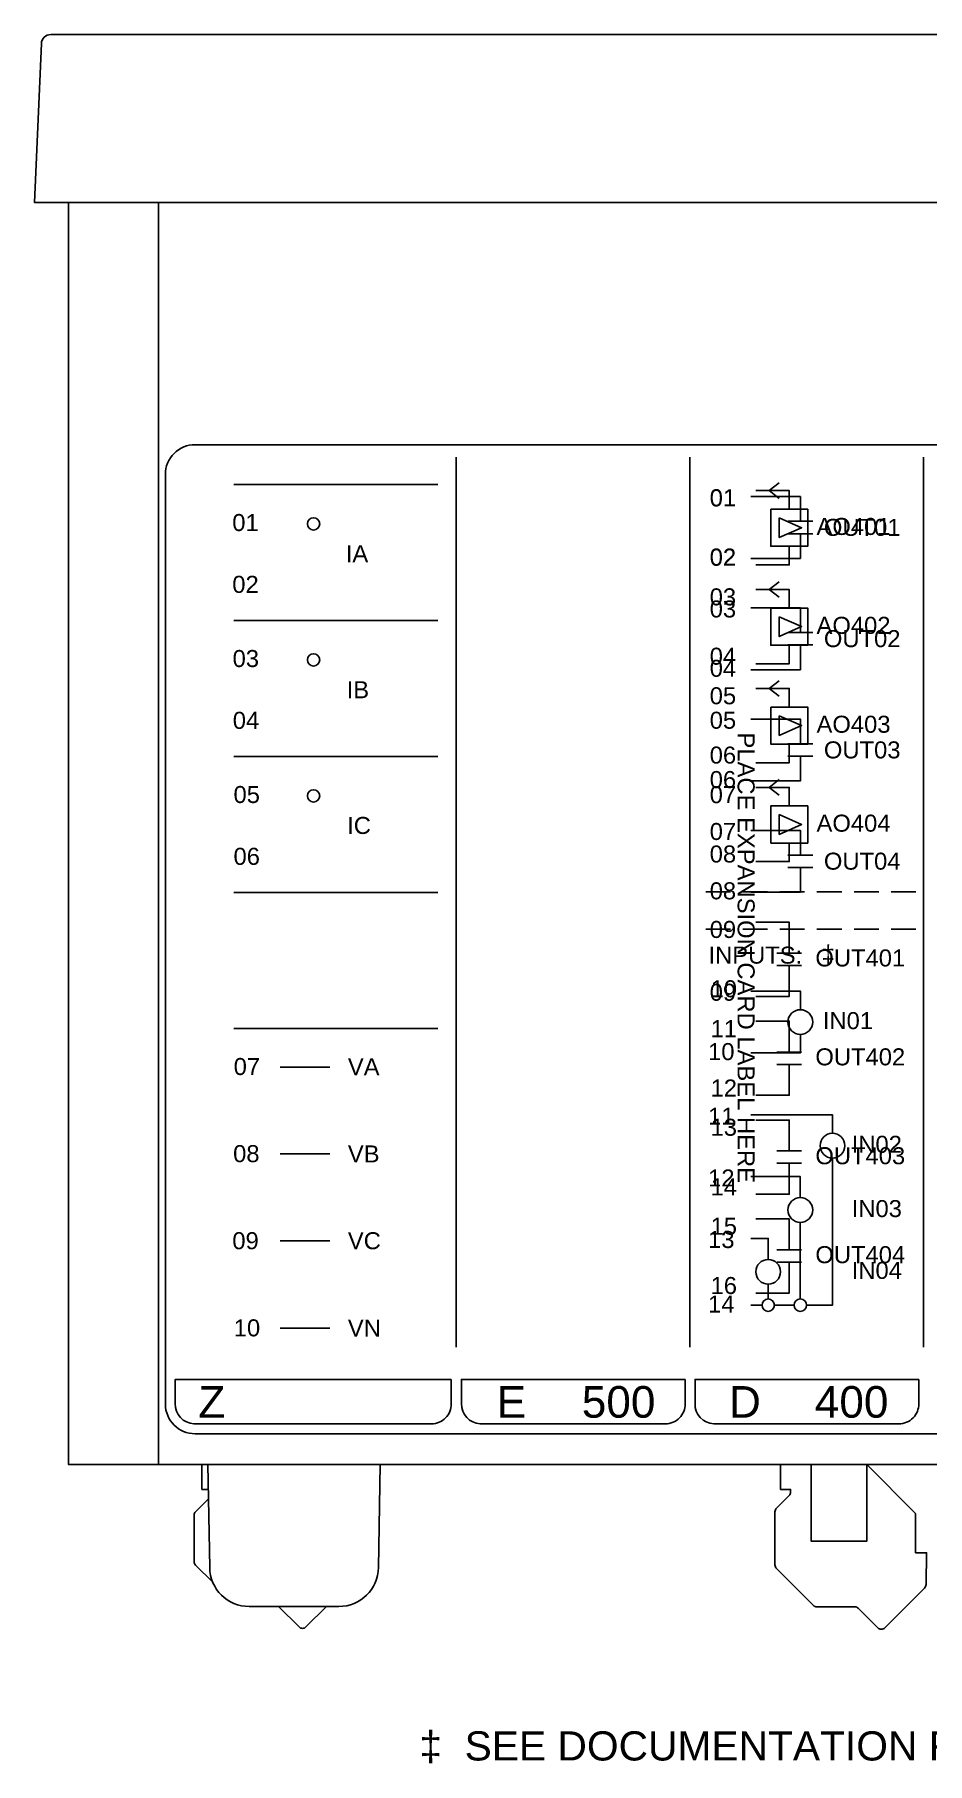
# Model space of a CAD drawing. Extents: x 1 to 23.5, y 0.5 to 17.1.
# Drawn here: x 15.01 to 18.63, y 9.82 to 16.82 of the extents above; entities that cross this region are included whole.
import ezdxf
from ezdxf.enums import TextEntityAlignment as Align

# ---------------------------------------------------------------- set-up
doc = ezdxf.new("R2010")
doc.units = 0
doc.header["$MEASUREMENT"] = 0
for name, color, linetype in [('4_1__X__EMPTY', 7, 'CONTINUOUS'), ('4_2__A___4__DI___4__DO_SOL', 7, 'CONTINUOUS'), ('4_3__B___4__DI___4__DO_ELE', 7, 'CONTINUOUS'), ('4_4__C___4__AO__1MA____4__', 7, 'CONTINUOUS'), ('4_5__D___4__AO__20MA____4_', 7, 'CONTINUOUS'), ('6_0______DWG_', 7, 'CONTINUOUS')]:
    doc.layers.add(name, color=color, linetype=linetype)
doc.styles.add('ARIAL', font='arial.ttf')

msp = doc.modelspace()

# ---------------------------------------------------------------- linework, layer by layer
at = {"layer": '4_2__A___4__DI___4__DO_SOL'}
for points in [[(17.9124, 14.9478), (18.1124, 14.9478), (18.1124, 14.8478)], [(18.1124, 14.7978), (18.1124, 14.6978), (17.9124, 14.6978)], [(17.9124, 14.4978), (18.1124, 14.4978), (18.1124, 14.3978)], [(18.1124, 14.3478), (18.1124, 14.2478), (17.9124, 14.2478)], [(17.9124, 14.0478), (18.1124, 14.0478), (18.1124, 13.9478)], [(18.1124, 13.8978), (18.1124, 13.7978), (17.9124, 13.7978)], [(17.9124, 13.5978), (18.1124, 13.5978), (18.1124, 13.4978)], [(18.1124, 13.4478), (18.1124, 13.3478), (17.9124, 13.3478)], [(17.9124, 12.9478), (18.1124, 12.9478), (18.1124, 12.8727)], [(18.1124, 12.7727), (18.1124, 12.6978), (17.9124, 12.6978)], [(17.9124, 12.4478), (18.2423, 12.4478), (18.2423, 12.3727)], [(18.2423, 12.2727), (18.2423, 11.6777), (18.1373, 11.6777)], [(17.9124, 12.1977), (18.1123, 12.1977), (18.1123, 12.1127)], [(17.9124, 11.9477), (17.9823, 11.9477), (17.9823, 11.8627)], [(18.3808, 11.0327), (18.3808, 10.7227), (18.1568, 10.7227), (18.1568, 11.0327)]]:
    msp.add_lwpolyline(points, dxfattribs=at)
at = {"layer": '4_2__A___4__DI___4__DO_SOL', "flags": 128}
for points in [[(18.0624, 14.8478), (18.1624, 14.8478)], [(18.1624, 14.7978), (18.0624, 14.7978)], [(18.0624, 14.3978), (18.1624, 14.3978)], [(18.1624, 14.3478), (18.0624, 14.3478)], [(18.0624, 13.9478), (18.1624, 13.9478)], [(18.1624, 13.8978), (18.0624, 13.8978)], [(18.0624, 13.4978), (18.1624, 13.4978)], [(18.1624, 13.4478), (18.0624, 13.4478)], [(17.7297, 13.1978), (17.8297, 13.1978)], [(17.8797, 13.1978), (17.9797, 13.1978)], [(18.0297, 13.1978), (18.1297, 13.1978)], [(18.1798, 13.1978), (18.2797, 13.1978)], [(18.3297, 13.1978), (18.4297, 13.1978)], [(18.4797, 13.1978), (18.5797, 13.1978)], [(18.1123, 12.0127), (18.1123, 11.7027)], [(17.9824, 11.7627), (17.9824, 11.7027)], [(17.9574, 11.6777), (17.9124, 11.6777)], [(18.0873, 11.6777), (18.0073, 11.6777)]]:
    msp.add_lwpolyline(points, dxfattribs=at)
at = {"layer": '4_2__A___4__DI___4__DO_SOL'}
msp.add_lwpolyline([(18.3808, 11.0327), (18.5785, 10.835), (18.5785, 10.6764), (18.6228, 10.6764), (18.6209, 10.548, -0.190968), (18.615, 10.5339), (18.454, 10.3729, -0.414226), (18.4258, 10.3728), (18.3468, 10.4518, 0.195123), (18.3329, 10.4577), (18.1795, 10.4577, -0.198886), (18.1653, 10.4635), (18.0158, 10.613, -0.198908), (18.0099, 10.6271), (18.0099, 10.8425, -0.198902), (18.0158, 10.8567), (18.067, 10.9079, 0.198947), (18.0728, 10.922), (18.0728, 10.9327), (18.0328, 10.9327), (18.0328, 11.0327)], format="xyb", dxfattribs=at)
for centre, radius in [((18.1124, 12.8227), 0.05), ((18.2423, 12.3227), 0.05), ((18.1123, 12.0627), 0.05), ((17.9824, 11.8127), 0.05), ((17.9824, 11.6777), 0.025), ((18.1123, 11.6777), 0.025)]:
    msp.add_circle(centre, radius, dxfattribs=at)
at = {"layer": '4_3__B___4__DI___4__DO_ELE', "flags": 128}
for points in [[(17.9124, 14.9478), (18.1124, 14.9478)], [(18.1124, 14.9478), (18.1124, 14.8478)], [(18.0624, 14.8478), (18.1624, 14.8478)], [(18.1624, 14.7978), (18.0624, 14.7978)], [(18.1124, 14.7978), (18.1124, 14.6978)], [(18.1124, 14.6978), (17.9124, 14.6978)], [(17.9124, 14.4978), (18.1124, 14.4978)], [(18.1124, 14.4978), (18.1124, 14.3978)], [(18.0624, 14.3978), (18.1624, 14.3978)], [(18.1624, 14.3478), (18.0624, 14.3478)], [(18.1124, 14.3478), (18.1124, 14.2478)], [(18.1124, 14.2478), (17.9124, 14.2478)], [(17.9124, 14.0478), (18.1124, 14.0478)], [(18.1124, 14.0478), (18.1124, 13.9478)], [(18.0624, 13.9478), (18.1624, 13.9478)], [(18.1624, 13.8978), (18.0624, 13.8978)], [(18.1124, 13.8978), (18.1124, 13.7978)], [(18.1124, 13.7978), (17.9124, 13.7978)], [(17.9124, 13.5978), (18.1124, 13.5978)], [(18.1124, 13.5978), (18.1124, 13.4978)], [(18.0624, 13.4978), (18.1624, 13.4978)], [(18.1624, 13.4478), (18.0624, 13.4478)], [(18.1124, 13.4478), (18.1124, 13.3478)], [(18.1124, 13.3478), (17.9124, 13.3478)], [(17.7297, 13.1978), (17.8297, 13.1978)], [(17.8797, 13.1978), (17.9797, 13.1978)], [(18.0297, 13.1978), (18.1297, 13.1978)], [(18.1798, 13.1978), (18.2797, 13.1978)], [(18.3297, 13.1978), (18.4297, 13.1978)], [(18.4797, 13.1978), (18.5797, 13.1978)], [(17.9124, 12.9478), (18.1124, 12.9478)], [(18.1124, 12.9478), (18.1124, 12.8727)], [(18.1124, 12.7727), (18.1124, 12.6978)], [(18.1124, 12.6978), (17.9124, 12.6978)], [(17.9124, 12.4478), (18.2423, 12.4478)], [(18.2423, 12.4478), (18.2423, 12.3727)], [(18.2423, 12.2727), (18.2423, 11.6777)], [(17.9124, 12.1977), (18.1123, 12.1977)], [(18.1123, 12.1977), (18.1123, 12.1127)], [(18.1123, 12.0127), (18.1123, 11.7027)], [(17.9124, 11.9477), (17.9823, 11.9477)], [(17.9823, 11.9477), (17.9823, 11.8627)], [(17.9824, 11.7627), (17.9824, 11.7027)], [(17.9574, 11.6777), (17.9124, 11.6777)], [(18.0873, 11.6777), (18.0073, 11.6777)], [(18.2423, 11.6777), (18.1373, 11.6777)]]:
    msp.add_lwpolyline(points, dxfattribs=at)
at = {"layer": '4_3__B___4__DI___4__DO_ELE'}
msp.add_lwpolyline([(18.3808, 11.0327), (18.5785, 10.835), (18.5785, 10.6764), (18.6228, 10.6764), (18.6209, 10.548, -0.190968), (18.615, 10.5339), (18.454, 10.3729, -0.414226), (18.4258, 10.3728), (18.3468, 10.4518, 0.195123), (18.3329, 10.4577), (18.1795, 10.4577, -0.198886), (18.1653, 10.4635), (18.0158, 10.613, -0.198908), (18.0099, 10.6271), (18.0099, 10.8425, -0.198902), (18.0158, 10.8567), (18.067, 10.9079, 0.198947), (18.0728, 10.922), (18.0728, 10.9327), (18.0328, 10.9327), (18.0328, 11.0327)], format="xyb", dxfattribs=at)
msp.add_lwpolyline([(18.3808, 11.0327), (18.3808, 10.7227), (18.1568, 10.7227), (18.1568, 11.0327)], dxfattribs=at)
for centre, radius in [((18.1124, 12.8227), 0.05), ((18.2423, 12.3227), 0.05), ((18.1123, 12.0627), 0.05), ((17.9823, 11.8127), 0.05), ((17.9824, 11.6777), 0.025), ((18.1123, 11.6777), 0.025)]:
    msp.add_circle(centre, radius, dxfattribs=at)
at = {"layer": '4_4__C___4__AO__1MA____4__'}
for points in [[(17.9324, 14.972), (18.0674, 14.972), (18.0674, 14.8969)], [(18.0274, 15.0032), (17.9862, 14.9719), (18.0274, 14.9407)], [(18.0674, 14.7469), (18.0674, 14.6718), (17.9324, 14.6718)], [(17.9324, 14.5719), (18.0674, 14.5719), (18.0674, 14.4968)], [(18.0274, 14.6031), (17.9862, 14.5719), (18.0274, 14.5407)], [(18.0674, 14.3468), (18.0674, 14.2717), (17.9324, 14.2717)], [(18.0274, 14.2031), (17.9862, 14.1718), (18.0274, 14.1406)], [(17.9324, 14.1718), (18.0674, 14.1719), (18.0674, 14.0968)], [(18.0674, 13.9467), (18.0674, 13.8716), (17.9324, 13.8716)], [(18.0274, 13.803), (17.9862, 13.7717), (18.0274, 13.7405)], [(17.9324, 13.7718), (18.0674, 13.7718), (18.0674, 13.6967)], [(18.0674, 13.5467), (18.0674, 13.4716), (17.9324, 13.4716)], [(17.9324, 13.2265), (18.0674, 13.2265), (18.0674, 13.1014)], [(18.0674, 13.0514), (18.0674, 12.9264), (17.9324, 12.9264)], [(17.9324, 12.8266), (18.0674, 12.8266), (18.0674, 12.7014)], [(18.0674, 12.6515), (18.0674, 12.5265), (17.9324, 12.5265)], [(17.9324, 12.4266), (18.0674, 12.4266), (18.0674, 12.3014)], [(18.0674, 12.2515), (18.0674, 12.1265), (17.9324, 12.1265)], [(17.9324, 12.0266), (18.0674, 12.0266), (18.0674, 11.9015)], [(18.0674, 11.8515), (18.0674, 11.7265), (17.9324, 11.7265)], [(18.3808, 11.0327), (18.3808, 10.7227), (18.1568, 10.7227), (18.1568, 11.0327)]]:
    msp.add_lwpolyline(points, dxfattribs=at)
for points in [[(17.9924, 14.8969), (18.1424, 14.8969), (18.1424, 14.7469), (17.9924, 14.7469)], [(18.0274, 14.8619), (18.1174, 14.8219), (18.0274, 14.7819)], [(17.9924, 14.4968), (18.1424, 14.4968), (18.1424, 14.3468), (17.9924, 14.3468)], [(18.0274, 14.4618), (18.1174, 14.4218), (18.0274, 14.3818)], [(17.9924, 14.0967), (18.1424, 14.0967), (18.1424, 13.9468), (17.9924, 13.9468)], [(18.0274, 14.0618), (18.1174, 14.0218), (18.0274, 13.9818)], [(17.9924, 13.5467), (17.9924, 13.6967), (18.1424, 13.6967), (18.1424, 13.5467)], [(18.0274, 13.6617), (18.1174, 13.6217), (18.0274, 13.5817)]]:
    msp.add_lwpolyline(points, close=True, dxfattribs=at)
at = {"layer": '4_4__C___4__AO__1MA____4__', "flags": 128}
for points in [[(17.7297, 13.3491), (17.8297, 13.3491)], [(17.8797, 13.3491), (17.9797, 13.3491)], [(18.0297, 13.3491), (18.1297, 13.3491)], [(18.1798, 13.3491), (18.2797, 13.3491)], [(18.3297, 13.3491), (18.4297, 13.3491)], [(18.4797, 13.3491), (18.5797, 13.3491)], [(18.0174, 13.1014), (18.1174, 13.1014)], [(18.1174, 13.0514), (18.0174, 13.0514)], [(18.0174, 12.7014), (18.1174, 12.7014)], [(18.1174, 12.6515), (18.0174, 12.6515)], [(18.0174, 12.3014), (18.1174, 12.3014)], [(18.1174, 12.2515), (18.0174, 12.2515)], [(18.0174, 11.9015), (18.1174, 11.9015)], [(18.1174, 11.8515), (18.0174, 11.8515)]]:
    msp.add_lwpolyline(points, dxfattribs=at)
at = {"layer": '4_4__C___4__AO__1MA____4__'}
msp.add_lwpolyline([(18.3808, 11.0327), (18.5785, 10.835), (18.5785, 10.6764), (18.6228, 10.6764), (18.6209, 10.548, -0.190968), (18.615, 10.5339), (18.454, 10.3729, -0.414226), (18.4258, 10.3728), (18.3468, 10.4518, 0.195123), (18.3329, 10.4577), (18.1795, 10.4577, -0.198886), (18.1653, 10.4635), (18.0158, 10.613, -0.198908), (18.0099, 10.6271), (18.0099, 10.8425, -0.198902), (18.0158, 10.8567), (18.067, 10.9079, 0.198947), (18.0728, 10.922), (18.0728, 10.9327), (18.0328, 10.9327), (18.0328, 11.0327)], format="xyb", dxfattribs=at)
at = {"layer": '4_5__D___4__AO__20MA____4_'}
for points in [[(17.9324, 14.972), (18.0674, 14.972), (18.0674, 14.8969)], [(18.0274, 15.0032), (17.9862, 14.9719), (18.0274, 14.9407)], [(18.0674, 14.7469), (18.0674, 14.6718), (17.9324, 14.6718)], [(17.9324, 14.5719), (18.0674, 14.5719), (18.0674, 14.4968)], [(18.0274, 14.6031), (17.9862, 14.5719), (18.0274, 14.5407)], [(18.0674, 14.3468), (18.0674, 14.2717), (17.9324, 14.2717)], [(18.0274, 14.2031), (17.9862, 14.1718), (18.0274, 14.1406)], [(17.9324, 14.1718), (18.0674, 14.1719), (18.0674, 14.0968)], [(18.0674, 13.9467), (18.0674, 13.8716), (17.9324, 13.8716)], [(18.0274, 13.803), (17.9862, 13.7717), (18.0274, 13.7405)], [(17.9324, 13.7718), (18.0674, 13.7718), (18.0674, 13.6967)], [(18.0674, 13.5467), (18.0674, 13.4716), (17.9324, 13.4716)], [(17.9324, 13.2265), (18.0674, 13.2265), (18.0674, 13.1014)], [(18.0674, 13.0514), (18.0674, 12.9264), (17.9324, 12.9264)], [(17.9324, 12.8266), (18.0674, 12.8266), (18.0674, 12.7014)], [(18.0674, 12.6515), (18.0674, 12.5265), (17.9324, 12.5265)], [(17.9324, 12.4266), (18.0674, 12.4266), (18.0674, 12.3014)], [(18.0674, 12.2515), (18.0674, 12.1265), (17.9324, 12.1265)], [(17.9324, 12.0266), (18.0674, 12.0266), (18.0674, 11.9015)], [(18.0674, 11.8515), (18.0674, 11.7265), (17.9324, 11.7265)], [(18.3808, 11.0327), (18.3808, 10.7227), (18.1568, 10.7227), (18.1568, 11.0327)]]:
    msp.add_lwpolyline(points, dxfattribs=at)
for points in [[(17.9924, 14.8969), (18.1424, 14.8969), (18.1424, 14.7469), (17.9924, 14.7469)], [(18.0274, 14.8619), (18.1174, 14.8219), (18.0274, 14.7819)], [(17.9924, 14.4968), (18.1424, 14.4968), (18.1424, 14.3468), (17.9924, 14.3468)], [(18.0274, 14.4618), (18.1174, 14.4218), (18.0274, 14.3818)], [(17.9924, 14.0967), (18.1424, 14.0967), (18.1424, 13.9468), (17.9924, 13.9468)], [(18.0274, 14.0618), (18.1174, 14.0218), (18.0274, 13.9818)], [(17.9924, 13.5467), (17.9924, 13.6967), (18.1424, 13.6967), (18.1424, 13.5467)], [(18.0274, 13.6617), (18.1174, 13.6217), (18.0274, 13.5817)]]:
    msp.add_lwpolyline(points, close=True, dxfattribs=at)
at = {"layer": '4_5__D___4__AO__20MA____4_', "flags": 128}
for points in [[(17.7297, 13.3491), (17.8297, 13.3491)], [(17.8797, 13.3491), (17.9797, 13.3491)], [(18.0297, 13.3491), (18.1297, 13.3491)], [(18.1798, 13.3491), (18.2797, 13.3491)], [(18.3297, 13.3491), (18.4297, 13.3491)], [(18.4797, 13.3491), (18.5797, 13.3491)], [(18.0174, 13.1014), (18.1174, 13.1014)], [(18.1174, 13.0514), (18.0174, 13.0514)], [(18.0174, 12.7014), (18.1174, 12.7014)], [(18.1174, 12.6515), (18.0174, 12.6515)], [(18.0174, 12.3014), (18.1174, 12.3014)], [(18.1174, 12.2515), (18.0174, 12.2515)], [(18.0174, 11.9015), (18.1174, 11.9015)], [(18.1174, 11.8515), (18.0174, 11.8515)]]:
    msp.add_lwpolyline(points, dxfattribs=at)
at = {"layer": '4_5__D___4__AO__20MA____4_'}
msp.add_lwpolyline([(18.3808, 11.0327), (18.5785, 10.835), (18.5785, 10.6764), (18.6228, 10.6764), (18.6209, 10.548, -0.190968), (18.615, 10.5339), (18.454, 10.3729, -0.414226), (18.4258, 10.3728), (18.3468, 10.4518, 0.195123), (18.3329, 10.4577), (18.1795, 10.4577, -0.198886), (18.1653, 10.4635), (18.0158, 10.613, -0.198908), (18.0099, 10.6271), (18.0099, 10.8425, -0.198902), (18.0158, 10.8567), (18.067, 10.9079, 0.198947), (18.0728, 10.922), (18.0728, 10.9327), (18.0328, 10.9327), (18.0328, 11.0327)], format="xyb", dxfattribs=at)
at = {"layer": '6_0______DWG_'}
for points in [[(22.5732, 16.1369), (22.5453, 16.78, 0.401187), (22.5074, 16.8163), (15.08, 16.8163, 0.401692), (15.0421, 16.78), (15.0145, 16.137)], [(22.0437, 15.0377), (22.0437, 11.2777, -0.414278), (21.9237, 11.1577), (15.6637, 11.1577, -0.41415), (15.5437, 11.2777), (15.5437, 15.0377, -0.414214), (15.6637, 15.1577), (21.9237, 15.1577, -0.414213)], [(16.7004, 11.3775), (15.5837, 11.3775), (15.5837, 11.2796, 0.409595), (15.6594, 11.1978), (16.6205, 11.1977, 0.41899), (16.7004, 11.2789)], [(17.6465, 11.3775), (16.7415, 11.3775), (16.7415, 11.2796, 0.409595), (16.8172, 11.1978), (17.5666, 11.1977, 0.41899), (17.6465, 11.2789)], [(18.5915, 11.3775), (17.6865, 11.3775), (17.6865, 11.2796, 0.409595), (17.7621, 11.1978), (18.5116, 11.1977, 0.41899), (18.5915, 11.2789)]]:
    msp.add_lwpolyline(points, format="xyb", close=True, dxfattribs=at)
msp.add_lwpolyline([(22.4354, 16.1369), (22.4354, 11.0327), (15.152, 11.0327), (15.152, 16.1369)], close=True, dxfattribs=at)
for points in [[(15.516, 11.0327), (15.516, 16.1369)], [(16.7204, 15.1077), (16.7204, 11.5077)], [(17.6654, 15.1077), (17.6654, 11.5077)], [(18.6104, 15.1077), (18.6104, 11.5077)], [(15.6915, 11.0327), (15.6915, 10.9327), (15.7174, 10.9327)]]:
    msp.add_lwpolyline(points, dxfattribs=at)
at = {"layer": '6_0______DWG_', "flags": 128}
for points in [[(15.8203, 14.9973), (16.6454, 14.9973)], [(15.8203, 14.4473), (16.6454, 14.4473)], [(15.8203, 13.8973), (16.6454, 13.8973)], [(15.8203, 13.3473), (16.6454, 13.3473)], [(15.8203, 12.7973), (16.6454, 12.7973)], [(16.0087, 12.6404), (16.2087, 12.6404)], [(16.0087, 12.2901), (16.2087, 12.2901)], [(16.0087, 11.9377), (16.2087, 11.9377)], [(16.0087, 11.5842), (16.2087, 11.5842)]]:
    msp.add_lwpolyline(points, dxfattribs=at)
at = {"layer": '6_0______DWG_'}
for points in [[(16.4126, 11.0327), (16.4054, 10.6164, -0.409111), (16.2454, 10.4592), (15.8829, 10.4592, -0.409111), (15.7229, 10.6164), (15.7156, 11.0327)], [(15.7181, 10.8946), (15.6659, 10.8424, 0.198912), (15.6601, 10.8284), (15.6601, 10.6408, 0.198912), (15.6659, 10.6268), (15.7353, 10.5574)], [(16.1952, 10.4592), (16.1124, 10.3763, -0.414214), (16.0844, 10.3763), (16.0016, 10.4592)]]:
    msp.add_lwpolyline(points, format="xyb", dxfattribs=at)
for centre in [(16.1431, 14.8374), (16.1431, 14.2873), (16.1431, 13.7373)]:
    msp.add_circle(centre, 0.025, dxfattribs=at)

# ---------------------------------------------------------------- texts
at = {"layer": '4_1__X__EMPTY', "style": 'ARIAL'}
msp.add_text('PLACE EXPANSION CARD LABEL HERE', height=0.068833, rotation=270, dxfattribs=at).set_placement((17.8587, 13.9938))
at = {"layer": '4_2__A___4__DI___4__DO_SOL', "style": 'ARIAL'}
for s, height, p in [('01', 0.06883, (17.7457, 14.909)), ('OUT01', 0.06883, (18.2077, 14.789)), ('02', 0.06883, (17.7457, 14.669)), ('03', 0.06883, (17.7457, 14.459)), ('OUT02', 0.06883, (18.2077, 14.339)), ('04', 0.06883, (17.7457, 14.219)), ('05', 0.06883, (17.7457, 14.009)), ('OUT03', 0.06883, (18.2077, 13.889)), ('06', 0.06883, (17.7457, 13.769)), ('07', 0.06883, (17.7457, 13.559)), ('OUT04', 0.06883, (18.2077, 13.439)), ('08', 0.06883, (17.7457, 13.319)), ('INPUTS:', 0.06883, (17.7407, 13.059)), ('‡', 0.069, (18.1983, 13.0641)), ('09', 0.06883, (17.7457, 12.9089)), ('IN01', 0.06883, (18.2034, 12.794)), ('10', 0.06883, (17.7392, 12.6689)), ('11', 0.06883, (17.7392, 12.4077)), ('IN02', 0.06883, (18.3201, 12.2939)), ('12', 0.06883, (17.7392, 12.1577)), ('IN03', 0.06883, (18.3202, 12.0339)), ('13', 0.06883, (17.7392, 11.9089)), ('IN04', 0.06883, (18.3202, 11.7839)), ('14', 0.06883, (17.7392, 11.6477))]:
    msp.add_text(s, height=height, dxfattribs=at).set_placement(p)
at = {"layer": '4_3__B___4__DI___4__DO_ELE', "style": 'ARIAL'}
for s, height, p in [('01', 0.06883, (17.7457, 14.909)), ('OUT01', 0.06883, (18.2077, 14.789)), ('02', 0.06883, (17.7457, 14.669)), ('03', 0.06883, (17.7457, 14.459)), ('OUT02', 0.06883, (18.2077, 14.339)), ('04', 0.06883, (17.7457, 14.219)), ('05', 0.06883, (17.7457, 14.009)), ('OUT03', 0.06883, (18.2077, 13.889)), ('06', 0.06883, (17.7457, 13.769)), ('07', 0.06883, (17.7457, 13.559)), ('OUT04', 0.06883, (18.2077, 13.439)), ('08', 0.06883, (17.7457, 13.319)), ('INPUTS:', 0.06883, (17.7407, 13.059)), ('‡', 0.069, (18.1983, 13.0641)), ('09', 0.06883, (17.7457, 12.9089)), ('IN01', 0.06883, (18.2034, 12.794)), ('10', 0.06883, (17.7392, 12.6689)), ('11', 0.06883, (17.7392, 12.4077)), ('IN02', 0.06883, (18.3201, 12.2939)), ('12', 0.06883, (17.7392, 12.1577)), ('IN03', 0.06883, (18.3202, 12.0339)), ('13', 0.06883, (17.7392, 11.9089)), ('IN04', 0.06883, (18.3202, 11.7839)), ('14', 0.06883, (17.7392, 11.6477))]:
    msp.add_text(s, height=height, dxfattribs=at).set_placement(p)
at = {"layer": '4_4__C___4__AO__1MA____4__', "style": 'ARIAL'}
for s, p in [('01', (17.7457, 14.9078)), ('AO401', (18.1779, 14.7927)), ('02', (17.7457, 14.6679)), ('03', (17.7457, 14.5079)), ('AO402', (18.1779, 14.3927)), ('04', (17.7457, 14.2679)), ('05', (17.7457, 14.1079)), ('AO403', (18.1779, 13.9927)), ('06', (17.7457, 13.868)), ('07', (17.7457, 13.708)), ('AO404', (18.1779, 13.5927)), ('08', (17.7457, 13.468)), ('09', (17.7457, 13.1628)), ('OUT401', (18.1732, 13.0476)), ('10', (17.7492, 12.9228)), ('11', (17.7492, 12.7616)), ('OUT402', (18.1732, 12.6476)), ('12', (17.7492, 12.5216)), ('13', (17.7492, 12.3629)), ('OUT403', (18.1732, 12.2477)), ('14', (17.7492, 12.1216)), ('15', (17.7492, 11.9628)), ('OUT404', (18.1732, 11.8476)), ('16', (17.7492, 11.7228))]:
    msp.add_text(s, height=0.06883, dxfattribs=at).set_placement(p)
at = {"layer": '4_5__D___4__AO__20MA____4_', "style": 'ARIAL'}
for s, p in [('01', (17.7457, 14.9078)), ('AO401', (18.1779, 14.7927)), ('02', (17.7457, 14.6679)), ('03', (17.7457, 14.5079)), ('AO402', (18.1779, 14.3927)), ('04', (17.7457, 14.2679)), ('05', (17.7457, 14.1079)), ('AO403', (18.1779, 13.9927)), ('06', (17.7457, 13.868)), ('07', (17.7457, 13.708)), ('AO404', (18.1779, 13.5927)), ('08', (17.7457, 13.468)), ('09', (17.7457, 13.1628)), ('OUT401', (18.1732, 13.0476)), ('10', (17.7492, 12.9228)), ('11', (17.7492, 12.7616)), ('OUT402', (18.1732, 12.6476)), ('12', (17.7492, 12.5216)), ('13', (17.7492, 12.3629)), ('OUT403', (18.1732, 12.2477)), ('14', (17.7492, 12.1216)), ('15', (17.7492, 11.9628)), ('OUT404', (18.1732, 11.8476)), ('16', (17.7492, 11.7228))]:
    msp.add_text(s, height=0.06883, dxfattribs=at).set_placement(p)
at = {"layer": '6_0______DWG_', "style": 'ARIAL'}
for s, height, p in [('01', 0.06883, (15.8144, 14.8085)), ('IA', 0.06883, (16.2735, 14.6824)), ('02', 0.06883, (15.8144, 14.5585)), ('03', 0.06883, (15.8157, 14.2585)), ('IB', 0.06883, (16.2771, 14.1323)), ('04', 0.06883, (15.8163, 14.0085)), ('05', 0.06883, (15.8193, 13.7085)), ('IC', 0.06883, (16.2791, 13.5835)), ('06', 0.06883, (15.8193, 13.4585)), ('07', 0.06883, (15.82, 12.6085)), ('VA', 0.06883, (16.2819, 12.6074)), ('08', 0.06883, (15.8178, 12.2562)), ('VB', 0.06883, (16.2819, 12.2551)), ('09', 0.06883, (15.8146, 11.904)), ('VC', 0.06883, (16.2819, 11.904)), ('10', 0.06883, (15.8203, 11.5516)), ('VN', 0.06883, (16.2819, 11.5505)), ('Z', 0.1278, (15.6769, 11.2227)), ('E', 0.1278, (16.8842, 11.2227)), ('500', 0.12783, (17.2283, 11.2227)), ('D', 0.1278, (17.824, 11.2227)), ('400', 0.12783, (18.1709, 11.2227))]:
    msp.add_text(s, height=height, dxfattribs=at).set_placement(p)
msp.add_text('‡  SEE DOCUMENTATION FOR INPUT VOLTAGE RATING', height=0.118, dxfattribs=at).set_placement((18.7919, 9.8363), align=Align.CENTER)

doc.saveas('drawing.dxf')
